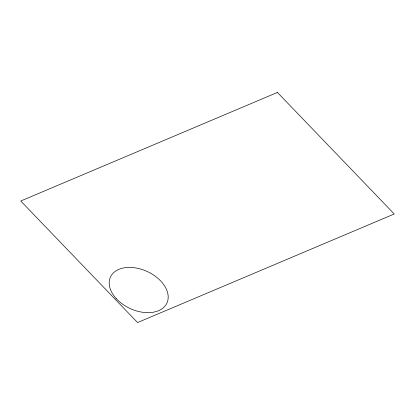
<?xml version="1.0" encoding="UTF-8"?>
<svg xmlns="http://www.w3.org/2000/svg" width="415" height="415" viewBox="0 0 415 415"><rect width="100%" height="100%" fill="white"/><g stroke="black" fill="none" stroke-linecap="round" stroke-linejoin="round"><path stroke-width="0.62" d="M277.433 92.441L20.75 201.01L137.567 322.559L394.25 213.99L277.433 92.441M116.076 298.39A31.089 20.397 24.7 0 0 166.41 304.055A31.089 20.397 24.7 0 0 133.614 267.634A31.089 20.397 24.7 0 0 116.076 298.39"/></g></svg>
